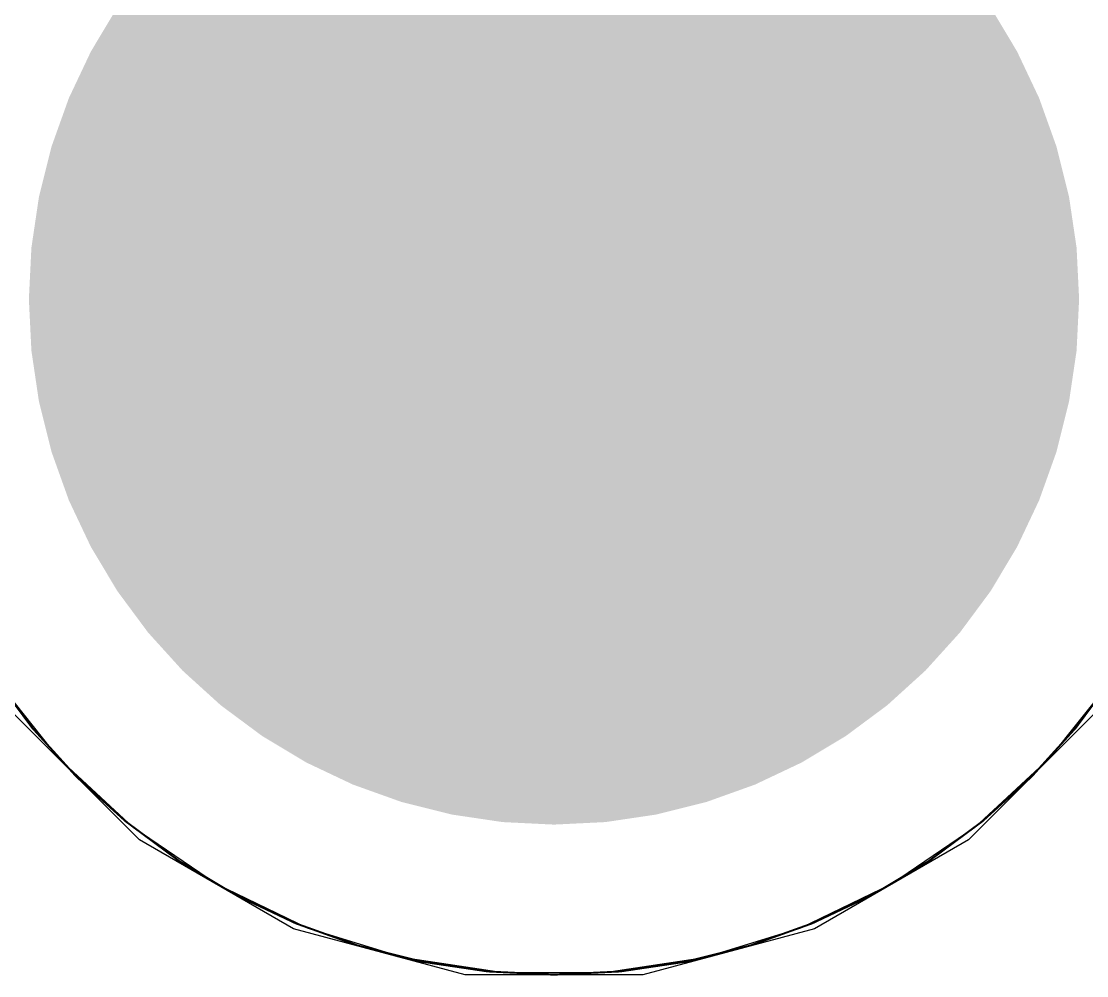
# Model space of a CAD drawing. Header units: inches. Extents: x -3 to 117, y 0 to 53.
# Drawn here: x 18.34 to 19.76, y 2.013 to 3.284 of the extents above; entities that cross this region are included whole.
import ezdxf

# ---------------------------------------------------------------- set-up
doc = ezdxf.new("R2010")
doc.units = ezdxf.units.IN
for name, color, linetype in [('Keep-Out Layer', 6, 'Continuous'), ('Mechanical 1', 6, 'Continuous'), ('Mechanical 2', 216, 'Continuous')]:
    doc.layers.add(name, color=color, linetype=linetype)

# ---------------------------------------------------------------- blocks, each defined once
blk = doc.blocks.new('DC_IN_TH_KH_DC_007B_2_1G_70')
at = {"layer": 'Keep-Out Layer'}
for p, q in [((-0.3474, 6.7386), (-0.1185, 6.7999)), ((-0.2003, 6.7773), (-0.0673, 6.7974)), ((-0.1185, 6.7999), (0.1185, 6.7999)), ((-0.0673, 6.7974), (0.0673, 6.7974)), ((0.0673, 6.7974), (0.2003, 6.7773)), ((0.1185, 6.7999), (0.3474, 6.7386)), ((-0.3288, 6.7377), (-0.2003, 6.7773)), ((0.2003, 6.7773), (0.3288, 6.7377)), ((-0.5526, 6.6201), (-0.3474, 6.7386)), ((-0.45, 6.6793), (-0.3288, 6.7377)), ((0.3288, 6.7377), (0.45, 6.6793)), ((0.3474, 6.7386), (0.5526, 6.6201)), ((-0.5611, 6.6036), (-0.45, 6.6793)), ((0.45, 6.6793), (0.5611, 6.6036)), ((-0.7202, 6.4525), (-0.5526, 6.6201)), ((0.5526, 6.6201), (0.7202, 6.4525)), ((-0.6597, 6.5121), (-0.5611, 6.6036)), ((0.5611, 6.6036), (0.6597, 6.5121)), ((-0.7436, 6.4069), (-0.6597, 6.5121)), ((0.6597, 6.5121), (0.7436, 6.4069))]:
    blk.add_line(p, q, dxfattribs=at)
blk.add_lwpolyline([(0.9, 5.8999, 0.00254, 0.00254, 1), (-0.9, 5.8999, 0.00254, 0.00254, 1)], format="xyseb", close=True, dxfattribs=at)
at = {"layer": 'Mechanical 1'}
blk.add_lwpolyline([(0.9, 5.8999, 0.00254, 0.00254, 1), (-0.9, 5.8999, 0.00254, 0.00254, 1)], format="xyseb", close=True, dxfattribs=at)
at = {"layer": 'Mechanical 2'}
for points in [[(0.35, 5.8999, 0.7, 0.7, 1), (-0.35, 5.8999, 0.7, 0.7, 1)], [(-0.525, 5.8999, 0.35, 0.35, 1), (-0.175, 5.8999, 0.35, 0.35, 1)], [(0.175, 5.8999, 0.35, 0.35, 1), (0.525, 5.8999, 0.35, 0.35, 1)]]:
    blk.add_lwpolyline(points, format="xyseb", close=True, dxfattribs=at)

msp = doc.modelspace()

# ---------------------------------------------------------------- block references
at = {"rotation": 180}
msp.add_blockref('DC_IN_TH_KH_DC_007B_2_1G_70', (19.05, 8.8138), dxfattribs=at)

doc.saveas('drawing.dxf')
